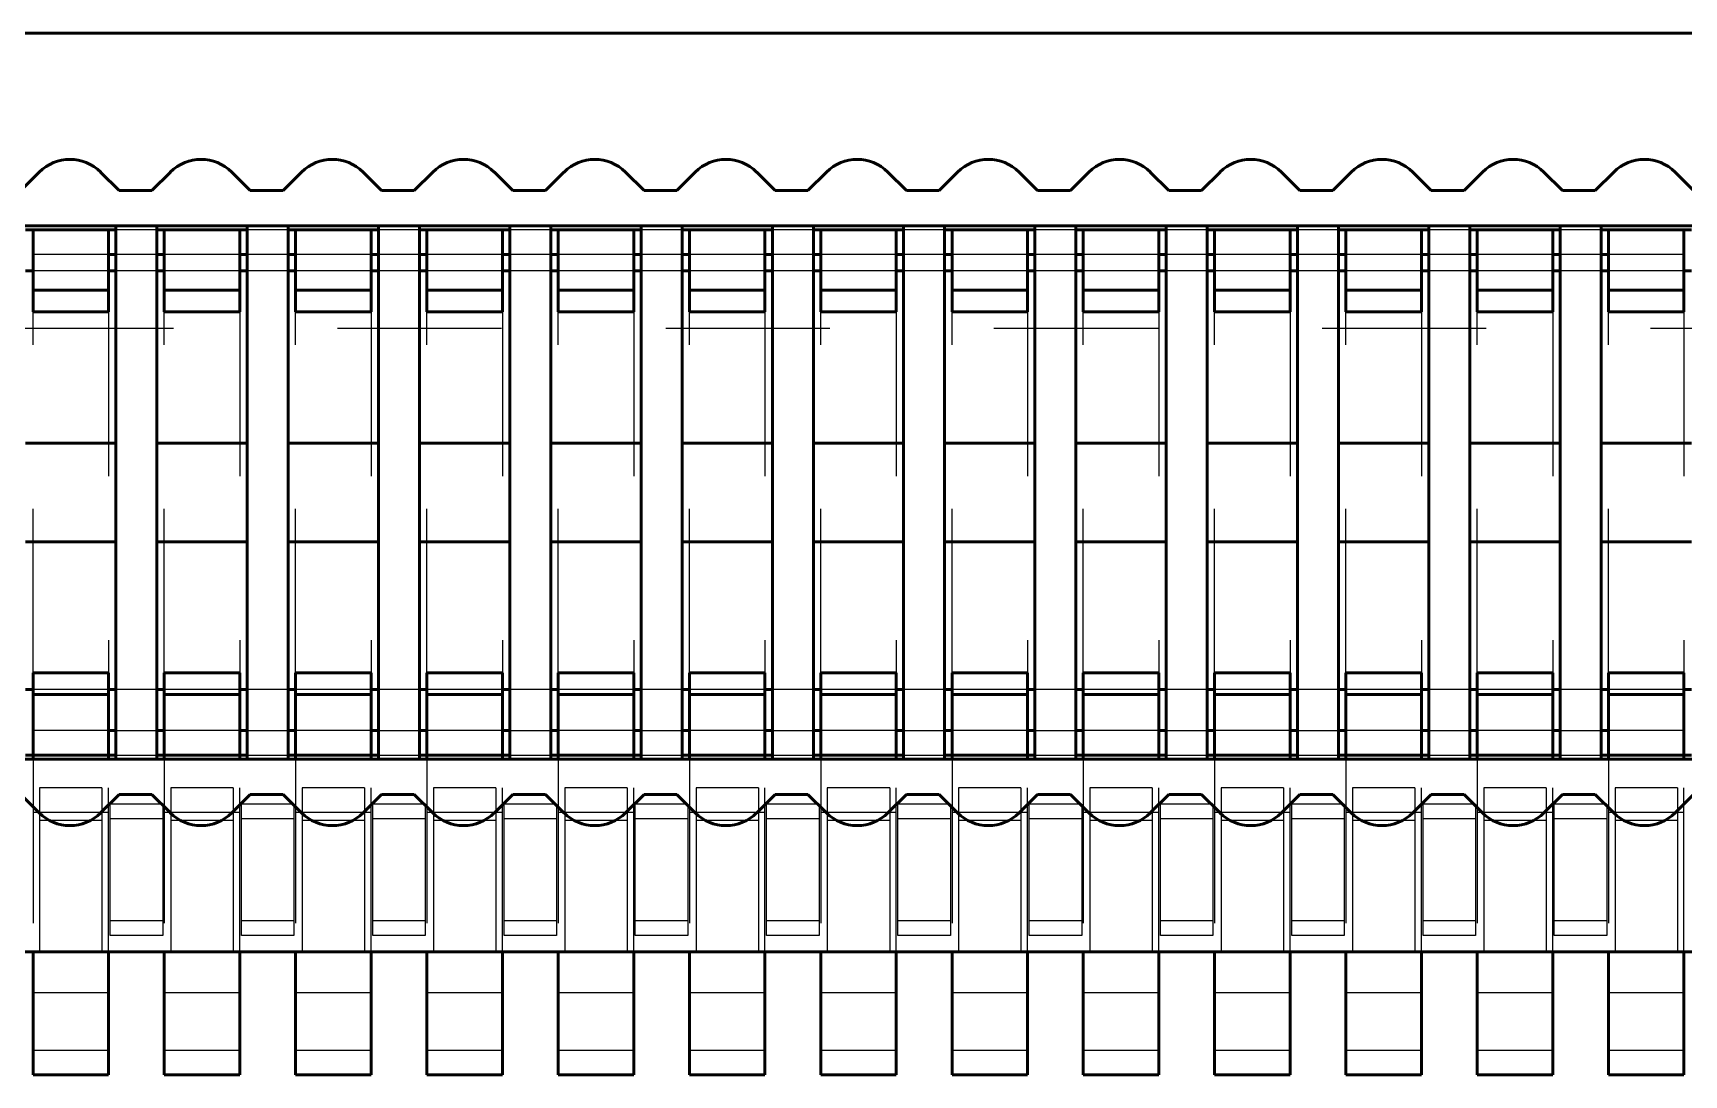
# Model space of a CAD drawing. Header units: millimetres. Extents: x -37 to 30.5, y -5.2 to 19.7.
# Drawn here: x -14.23 to -4.17, y -3.55 to 2.8 of the extents above; entities that cross this region are included whole.
import ezdxf

# ---------------------------------------------------------------- set-up
doc = ezdxf.new("R2010")
doc.units = ezdxf.units.MM
doc.linetypes.add('Dashed', pattern=[2, 1, -1])
for name, color, linetype, lineweight in [('AM_0', 7, 'Continuous', 50), ('AM_4', 3, 'Continuous', 25), ('AM_9', 6, 'Dashed', 25)]:
    doc.layers.add(name, color=color, linetype=linetype, lineweight=lineweight)

# ---------------------------------------------------------------- blocks, each defined once
blk = doc.blocks.new('1_ERM8_060_01_D_RA_pin_0_in_ERM8_060_01_L_D_RA_TR_0')
at = {"layer": 'AM_0'}
for p, q in [((-13.725, 1.6), (-14.275, 1.6)), ((-14.23, 1.1), (-14.23, 1.6)), ((-13.77, 1.6), (-13.77, 1.1)), ((-12.925, 1.6), (-13.475, 1.6)), ((-13.43, 1.1), (-13.43, 1.6)), ((-12.97, 1.6), (-12.97, 1.1)), ((-12.125, 1.6), (-12.675, 1.6)), ((-12.63, 1.1), (-12.63, 1.6)), ((-12.17, 1.6), (-12.17, 1.1)), ((-11.325, 1.6), (-11.875, 1.6)), ((-11.83, 1.1), (-11.83, 1.6)), ((-11.37, 1.6), (-11.37, 1.1)), ((-10.525, 1.6), (-11.075, 1.6)), ((-11.03, 1.1), (-11.03, 1.6)), ((-10.57, 1.6), (-10.57, 1.1)), ((-9.725, 1.6), (-10.275, 1.6)), ((-10.23, 1.1), (-10.23, 1.6)), ((-9.77, 1.6), (-9.77, 1.1)), ((-8.925, 1.6), (-9.475, 1.6)), ((-9.43, 1.1), (-9.43, 1.6)), ((-8.97, 1.6), (-8.97, 1.1)), ((-8.125, 1.6), (-8.675, 1.6)), ((-8.63, 1.1), (-8.63, 1.6)), ((-8.17, 1.6), (-8.17, 1.1)), ((-7.325, 1.6), (-7.875, 1.6)), ((-7.83, 1.1), (-7.83, 1.6)), ((-7.37, 1.6), (-7.37, 1.1)), ((-6.525, 1.6), (-7.075, 1.6)), ((-7.03, 1.1), (-7.03, 1.6)), ((-6.57, 1.6), (-6.57, 1.1)), ((-5.725, 1.6), (-6.275, 1.6)), ((-6.23, 1.1), (-6.23, 1.6)), ((-5.77, 1.6), (-5.77, 1.1)), ((-4.925, 1.6), (-5.475, 1.6)), ((-5.43, 1.1), (-5.43, 1.6)), ((-4.97, 1.6), (-4.97, 1.1)), ((-4.125, 1.6), (-4.675, 1.6)), ((-4.63, 1.1), (-4.63, 1.6)), ((-4.17, 1.6), (-4.17, 1.1)), ((-13.725, 1.45), (-13.77, 1.45)), ((-13.43, 1.45), (-13.475, 1.45)), ((-12.925, 1.45), (-12.97, 1.45)), ((-12.63, 1.45), (-12.675, 1.45)), ((-12.125, 1.45), (-12.17, 1.45)), ((-11.83, 1.45), (-11.875, 1.45)), ((-11.325, 1.45), (-11.37, 1.45)), ((-11.03, 1.45), (-11.075, 1.45)), ((-10.525, 1.45), (-10.57, 1.45)), ((-10.23, 1.45), (-10.275, 1.45)), ((-9.725, 1.45), (-9.77, 1.45)), ((-9.43, 1.45), (-9.475, 1.45)), ((-8.925, 1.45), (-8.97, 1.45)), ((-8.63, 1.45), (-8.675, 1.45)), ((-8.125, 1.45), (-8.17, 1.45)), ((-7.83, 1.45), (-7.875, 1.45)), ((-7.325, 1.45), (-7.37, 1.45)), ((-7.03, 1.45), (-7.075, 1.45)), ((-6.525, 1.45), (-6.57, 1.45)), ((-6.23, 1.45), (-6.275, 1.45)), ((-5.725, 1.45), (-5.77, 1.45)), ((-5.43, 1.45), (-5.475, 1.45)), ((-4.925, 1.45), (-4.97, 1.45)), ((-4.63, 1.45), (-4.675, 1.45)), ((-13.77, 1.232), (-14.23, 1.232)), ((-12.97, 1.232), (-13.43, 1.232)), ((-12.17, 1.232), (-12.63, 1.232)), ((-11.37, 1.232), (-11.83, 1.232)), ((-10.57, 1.232), (-11.03, 1.232)), ((-9.77, 1.232), (-10.23, 1.232)), ((-8.97, 1.232), (-9.43, 1.232)), ((-8.17, 1.232), (-8.63, 1.232)), ((-7.37, 1.232), (-7.83, 1.232)), ((-6.57, 1.232), (-7.03, 1.232)), ((-5.77, 1.232), (-6.23, 1.232)), ((-4.97, 1.232), (-5.43, 1.232)), ((-4.17, 1.232), (-4.63, 1.232)), ((-13.77, 1.1), (-14.23, 1.1)), ((-12.97, 1.1), (-13.43, 1.1)), ((-12.17, 1.1), (-12.63, 1.1)), ((-11.37, 1.1), (-11.83, 1.1)), ((-10.57, 1.1), (-11.03, 1.1)), ((-9.77, 1.1), (-10.23, 1.1)), ((-8.97, 1.1), (-9.43, 1.1)), ((-8.17, 1.1), (-8.63, 1.1)), ((-7.37, 1.1), (-7.83, 1.1)), ((-6.57, 1.1), (-7.03, 1.1)), ((-5.77, 1.1), (-6.23, 1.1)), ((-4.97, 1.1), (-5.43, 1.1)), ((-4.17, 1.1), (-4.63, 1.1)), ((-14.23, -1.625), (-14.23, -1.1)), ((-13.77, -1.1), (-14.23, -1.1)), ((-13.77, -1.1), (-13.77, -1.625)), ((-13.43, -1.625), (-13.43, -1.1)), ((-12.97, -1.1), (-13.43, -1.1)), ((-12.97, -1.1), (-12.97, -1.625)), ((-12.63, -1.625), (-12.63, -1.1)), ((-12.17, -1.1), (-12.63, -1.1)), ((-12.17, -1.1), (-12.17, -1.625)), ((-11.83, -1.625), (-11.83, -1.1)), ((-11.37, -1.1), (-11.83, -1.1)), ((-11.37, -1.1), (-11.37, -1.625)), ((-11.03, -1.625), (-11.03, -1.1)), ((-10.57, -1.1), (-11.03, -1.1)), ((-10.57, -1.1), (-10.57, -1.625)), ((-10.23, -1.625), (-10.23, -1.1)), ((-9.77, -1.1), (-10.23, -1.1)), ((-9.77, -1.1), (-9.77, -1.625)), ((-9.43, -1.625), (-9.43, -1.1)), ((-8.97, -1.1), (-9.43, -1.1)), ((-8.97, -1.1), (-8.97, -1.625)), ((-8.63, -1.625), (-8.63, -1.1)), ((-8.17, -1.1), (-8.63, -1.1)), ((-8.17, -1.1), (-8.17, -1.625)), ((-7.83, -1.625), (-7.83, -1.1)), ((-7.37, -1.1), (-7.83, -1.1)), ((-7.37, -1.1), (-7.37, -1.625)), ((-7.03, -1.625), (-7.03, -1.1)), ((-6.57, -1.1), (-7.03, -1.1)), ((-6.57, -1.1), (-6.57, -1.625)), ((-6.23, -1.625), (-6.23, -1.1)), ((-5.77, -1.1), (-6.23, -1.1)), ((-5.77, -1.1), (-5.77, -1.625)), ((-5.43, -1.625), (-5.43, -1.1)), ((-4.97, -1.1), (-5.43, -1.1)), ((-4.97, -1.1), (-4.97, -1.625)), ((-4.63, -1.625), (-4.63, -1.1)), ((-4.17, -1.1), (-4.63, -1.1)), ((-4.17, -1.1), (-4.17, -1.625)), ((-13.77, -1.232), (-14.23, -1.232)), ((-12.97, -1.232), (-13.43, -1.232)), ((-12.17, -1.232), (-12.63, -1.232)), ((-11.37, -1.232), (-11.83, -1.232)), ((-10.57, -1.232), (-11.03, -1.232)), ((-9.77, -1.232), (-10.23, -1.232)), ((-8.97, -1.232), (-9.43, -1.232)), ((-8.17, -1.232), (-8.63, -1.232)), ((-7.37, -1.232), (-7.83, -1.232)), ((-6.57, -1.232), (-7.03, -1.232)), ((-5.77, -1.232), (-6.23, -1.232)), ((-4.97, -1.232), (-5.43, -1.232)), ((-4.17, -1.232), (-4.63, -1.232)), ((-13.77, -1.45), (-13.725, -1.45)), ((-13.475, -1.45), (-13.43, -1.45)), ((-12.97, -1.45), (-12.925, -1.45)), ((-12.675, -1.45), (-12.63, -1.45)), ((-12.17, -1.45), (-12.125, -1.45)), ((-11.875, -1.45), (-11.83, -1.45)), ((-11.37, -1.45), (-11.325, -1.45)), ((-11.075, -1.45), (-11.03, -1.45)), ((-10.57, -1.45), (-10.525, -1.45)), ((-10.275, -1.45), (-10.23, -1.45)), ((-9.77, -1.45), (-9.725, -1.45)), ((-9.475, -1.45), (-9.43, -1.45)), ((-8.97, -1.45), (-8.925, -1.45)), ((-8.675, -1.45), (-8.63, -1.45)), ((-8.17, -1.45), (-8.125, -1.45)), ((-7.875, -1.45), (-7.83, -1.45)), ((-7.37, -1.45), (-7.325, -1.45)), ((-7.075, -1.45), (-7.03, -1.45)), ((-6.57, -1.45), (-6.525, -1.45)), ((-6.275, -1.45), (-6.23, -1.45)), ((-5.77, -1.45), (-5.725, -1.45)), ((-5.475, -1.45), (-5.43, -1.45)), ((-4.97, -1.45), (-4.925, -1.45)), ((-4.675, -1.45), (-4.63, -1.45)), ((-14.275, -1.6), (-13.725, -1.6)), ((-13.475, -1.6), (-12.925, -1.6)), ((-12.675, -1.6), (-12.125, -1.6)), ((-11.875, -1.6), (-11.325, -1.6)), ((-11.075, -1.6), (-10.525, -1.6)), ((-10.275, -1.6), (-9.725, -1.6)), ((-9.475, -1.6), (-8.925, -1.6)), ((-8.675, -1.6), (-8.125, -1.6)), ((-7.875, -1.6), (-7.325, -1.6)), ((-7.075, -1.6), (-6.525, -1.6)), ((-6.275, -1.6), (-5.725, -1.6)), ((-5.475, -1.6), (-4.925, -1.6)), ((-4.675, -1.6), (-4.125, -1.6)), ((-14.23, -3.55), (-14.23, -2.8)), ((-13.77, -2.8), (-13.77, -3.55)), ((-13.43, -3.55), (-13.43, -2.8)), ((-12.97, -2.8), (-12.97, -3.55)), ((-12.63, -3.55), (-12.63, -2.8)), ((-12.17, -2.8), (-12.17, -3.55)), ((-11.83, -3.55), (-11.83, -2.8)), ((-11.37, -2.8), (-11.37, -3.55)), ((-11.03, -3.55), (-11.03, -2.8)), ((-10.57, -2.8), (-10.57, -3.55)), ((-10.23, -3.55), (-10.23, -2.8)), ((-9.77, -2.8), (-9.77, -3.55)), ((-9.43, -3.55), (-9.43, -2.8)), ((-8.97, -2.8), (-8.97, -3.55)), ((-8.63, -3.55), (-8.63, -2.8)), ((-8.17, -2.8), (-8.17, -3.55)), ((-7.83, -3.55), (-7.83, -2.8)), ((-7.37, -2.8), (-7.37, -3.55)), ((-7.03, -3.55), (-7.03, -2.8)), ((-6.57, -2.8), (-6.57, -3.55)), ((-6.23, -3.55), (-6.23, -2.8)), ((-5.77, -2.8), (-5.77, -3.55)), ((-5.43, -3.55), (-5.43, -2.8)), ((-4.97, -2.8), (-4.97, -3.55)), ((-4.63, -3.55), (-4.63, -2.8)), ((-4.17, -2.8), (-4.17, -3.55)), ((-13.77, -3.55), (-14.23, -3.55)), ((-12.97, -3.55), (-13.43, -3.55)), ((-12.17, -3.55), (-12.63, -3.55)), ((-11.37, -3.55), (-11.83, -3.55)), ((-10.57, -3.55), (-11.03, -3.55)), ((-9.77, -3.55), (-10.23, -3.55)), ((-8.97, -3.55), (-9.43, -3.55)), ((-8.17, -3.55), (-8.63, -3.55)), ((-7.37, -3.55), (-7.83, -3.55)), ((-6.57, -3.55), (-7.03, -3.55)), ((-5.77, -3.55), (-6.23, -3.55)), ((-4.97, -3.55), (-5.43, -3.55)), ((-4.17, -3.55), (-4.63, -3.55))]:
    blk.add_line(p, q, dxfattribs=at)
at = {"layer": 'AM_4'}
for p, q in [((-13.77, -3.05), (-14.23, -3.05)), ((-12.97, -3.05), (-13.43, -3.05)), ((-12.17, -3.05), (-12.63, -3.05)), ((-11.37, -3.05), (-11.83, -3.05)), ((-10.57, -3.05), (-11.03, -3.05)), ((-9.77, -3.05), (-10.23, -3.05)), ((-8.97, -3.05), (-9.43, -3.05)), ((-8.17, -3.05), (-8.63, -3.05)), ((-7.37, -3.05), (-7.83, -3.05)), ((-6.57, -3.05), (-7.03, -3.05)), ((-5.77, -3.05), (-6.23, -3.05)), ((-4.97, -3.05), (-5.43, -3.05)), ((-4.17, -3.05), (-4.63, -3.05))]:
    blk.add_line(p, q, dxfattribs=at)
at = {"layer": 'AM_9'}
for p, q in [((-13.475, 1.6), (-13.725, 1.6)), ((-12.675, 1.6), (-12.925, 1.6)), ((-11.875, 1.6), (-12.125, 1.6)), ((-11.075, 1.6), (-11.325, 1.6)), ((-10.275, 1.6), (-10.525, 1.6)), ((-9.475, 1.6), (-9.725, 1.6)), ((-8.675, 1.6), (-8.925, 1.6)), ((-7.875, 1.6), (-8.125, 1.6)), ((-7.075, 1.6), (-7.325, 1.6)), ((-6.275, 1.6), (-6.525, 1.6)), ((-5.475, 1.6), (-5.725, 1.6)), ((-4.675, 1.6), (-4.925, 1.6)), ((-13.77, 1.45), (-14.23, 1.45)), ((-13.475, 1.45), (-13.725, 1.45)), ((-12.97, 1.45), (-13.43, 1.45)), ((-12.675, 1.45), (-12.925, 1.45)), ((-12.17, 1.45), (-12.63, 1.45)), ((-11.875, 1.45), (-12.125, 1.45)), ((-11.37, 1.45), (-11.83, 1.45)), ((-11.075, 1.45), (-11.325, 1.45)), ((-10.57, 1.45), (-11.03, 1.45)), ((-10.275, 1.45), (-10.525, 1.45)), ((-9.77, 1.45), (-10.23, 1.45)), ((-9.475, 1.45), (-9.725, 1.45)), ((-8.97, 1.45), (-9.43, 1.45)), ((-8.675, 1.45), (-8.925, 1.45)), ((-8.17, 1.45), (-8.63, 1.45)), ((-7.875, 1.45), (-8.125, 1.45)), ((-7.37, 1.45), (-7.83, 1.45)), ((-7.075, 1.45), (-7.325, 1.45)), ((-6.57, 1.45), (-7.03, 1.45)), ((-6.275, 1.45), (-6.525, 1.45)), ((-5.77, 1.45), (-6.23, 1.45)), ((-5.475, 1.45), (-5.725, 1.45)), ((-4.97, 1.45), (-5.43, 1.45)), ((-4.675, 1.45), (-4.925, 1.45)), ((-4.17, 1.45), (-4.63, 1.45)), ((-14.23, -1.1), (-14.23, 1.1)), ((-13.77, 1.1), (-13.77, -1.1)), ((-13.43, -1.1), (-13.43, 1.1)), ((-12.97, 1.1), (-12.97, -1.1)), ((-12.63, -1.1), (-12.63, 1.1)), ((-12.17, 1.1), (-12.17, -1.1)), ((-11.83, -1.1), (-11.83, 1.1)), ((-11.37, 1.1), (-11.37, -1.1)), ((-11.03, -1.1), (-11.03, 1.1)), ((-10.57, 1.1), (-10.57, -1.1)), ((-10.23, -1.1), (-10.23, 1.1)), ((-9.77, 1.1), (-9.77, -1.1)), ((-9.43, -1.1), (-9.43, 1.1)), ((-8.97, 1.1), (-8.97, -1.1)), ((-8.63, -1.1), (-8.63, 1.1)), ((-8.17, 1.1), (-8.17, -1.1)), ((-7.83, -1.1), (-7.83, 1.1)), ((-7.37, 1.1), (-7.37, -1.1)), ((-7.03, -1.1), (-7.03, 1.1)), ((-6.57, 1.1), (-6.57, -1.1)), ((-6.23, -1.1), (-6.23, 1.1)), ((-5.77, 1.1), (-5.77, -1.1)), ((-5.43, -1.1), (-5.43, 1.1)), ((-4.97, 1.1), (-4.97, -1.1)), ((-4.63, -1.1), (-4.63, 1.1)), ((-4.17, 1.1), (-4.17, -1.1)), ((-13.77, -1.45), (-14.23, -1.45)), ((-13.725, -1.45), (-13.475, -1.45)), ((-12.97, -1.45), (-13.43, -1.45)), ((-12.925, -1.45), (-12.675, -1.45)), ((-12.17, -1.45), (-12.63, -1.45)), ((-12.125, -1.45), (-11.875, -1.45)), ((-11.37, -1.45), (-11.83, -1.45)), ((-11.325, -1.45), (-11.075, -1.45)), ((-10.57, -1.45), (-11.03, -1.45)), ((-10.525, -1.45), (-10.275, -1.45)), ((-9.77, -1.45), (-10.23, -1.45)), ((-9.725, -1.45), (-9.475, -1.45)), ((-8.97, -1.45), (-9.43, -1.45)), ((-8.925, -1.45), (-8.675, -1.45)), ((-8.17, -1.45), (-8.63, -1.45)), ((-8.125, -1.45), (-7.875, -1.45)), ((-7.37, -1.45), (-7.83, -1.45)), ((-7.325, -1.45), (-7.075, -1.45)), ((-6.57, -1.45), (-7.03, -1.45)), ((-6.525, -1.45), (-6.275, -1.45)), ((-5.77, -1.45), (-6.23, -1.45)), ((-5.725, -1.45), (-5.475, -1.45)), ((-4.97, -1.45), (-5.43, -1.45)), ((-4.925, -1.45), (-4.675, -1.45)), ((-4.17, -1.45), (-4.63, -1.45)), ((-13.725, -1.6), (-13.475, -1.6)), ((-12.925, -1.6), (-12.675, -1.6)), ((-12.125, -1.6), (-11.875, -1.6)), ((-11.325, -1.6), (-11.075, -1.6)), ((-10.525, -1.6), (-10.275, -1.6)), ((-9.725, -1.6), (-9.475, -1.6)), ((-8.925, -1.6), (-8.675, -1.6)), ((-8.125, -1.6), (-7.875, -1.6)), ((-7.325, -1.6), (-7.075, -1.6)), ((-6.525, -1.6), (-6.275, -1.6)), ((-5.725, -1.6), (-5.475, -1.6)), ((-4.925, -1.6), (-4.675, -1.6)), ((-14.23, -1.625), (-14.23, -2.8)), ((-13.77, -2.8), (-13.77, -1.625)), ((-13.43, -1.625), (-13.43, -2.8)), ((-12.97, -2.8), (-12.97, -1.625)), ((-12.63, -1.625), (-12.63, -2.8)), ((-12.17, -2.8), (-12.17, -1.625)), ((-11.83, -1.625), (-11.83, -2.8)), ((-11.37, -2.8), (-11.37, -1.625)), ((-11.03, -1.625), (-11.03, -2.8)), ((-10.57, -2.8), (-10.57, -1.625)), ((-10.23, -1.625), (-10.23, -2.8)), ((-9.77, -2.8), (-9.77, -1.625)), ((-9.43, -1.625), (-9.43, -2.8)), ((-8.97, -2.8), (-8.97, -1.625)), ((-8.63, -1.625), (-8.63, -2.8)), ((-8.17, -2.8), (-8.17, -1.625)), ((-7.83, -1.625), (-7.83, -2.8)), ((-7.37, -2.8), (-7.37, -1.625)), ((-7.03, -1.625), (-7.03, -2.8)), ((-6.57, -2.8), (-6.57, -1.625)), ((-6.23, -1.625), (-6.23, -2.8)), ((-5.77, -2.8), (-5.77, -1.625)), ((-5.43, -1.625), (-5.43, -2.8)), ((-4.97, -2.8), (-4.97, -1.625)), ((-4.63, -1.625), (-4.63, -2.8)), ((-4.17, -2.8), (-4.17, -1.625)), ((-13.77, -1.95), (-14.23, -1.95)), ((-12.97, -1.95), (-13.43, -1.95)), ((-12.17, -1.95), (-12.63, -1.95)), ((-11.37, -1.95), (-11.83, -1.95)), ((-10.57, -1.95), (-11.03, -1.95)), ((-9.77, -1.95), (-10.23, -1.95)), ((-8.97, -1.95), (-9.43, -1.95)), ((-8.17, -1.95), (-8.63, -1.95)), ((-7.37, -1.95), (-7.83, -1.95)), ((-6.57, -1.95), (-7.03, -1.95)), ((-5.77, -1.95), (-6.23, -1.95)), ((-4.97, -1.95), (-5.43, -1.95)), ((-4.17, -1.95), (-4.63, -1.95)), ((-13.77, -3.4), (-14.23, -3.4)), ((-12.97, -3.4), (-13.43, -3.4)), ((-12.17, -3.4), (-12.63, -3.4)), ((-11.37, -3.4), (-11.83, -3.4)), ((-10.57, -3.4), (-11.03, -3.4)), ((-9.77, -3.4), (-10.23, -3.4)), ((-8.97, -3.4), (-9.43, -3.4)), ((-8.17, -3.4), (-8.63, -3.4)), ((-7.37, -3.4), (-7.83, -3.4)), ((-6.57, -3.4), (-7.03, -3.4)), ((-5.77, -3.4), (-6.23, -3.4)), ((-4.97, -3.4), (-5.43, -3.4)), ((-4.17, -3.4), (-4.63, -3.4))]:
    blk.add_line(p, q, dxfattribs=at)
blk = doc.blocks.new('2_ERM8_060_01_D_RA_TR_terminal_0_in_ERM8_060_01_L_D_RA_TR_0')
at = {"layer": 'AM_0'}
for p, q in [((30.5, 2.8), (-30.5, 2.8)), ((-14.305, 1.84), (-14.193, 1.952)), ((-13.818, 1.952), (-13.706, 1.84)), ((-13.506, 1.84), (-13.393, 1.952)), ((-13.018, 1.952), (-12.906, 1.84)), ((-12.706, 1.84), (-12.594, 1.952)), ((-12.219, 1.952), (-12.107, 1.84)), ((-11.907, 1.84), (-11.794, 1.952)), ((-11.419, 1.952), (-11.307, 1.84)), ((-11.107, 1.84), (-10.995, 1.952)), ((-10.62, 1.952), (-10.507, 1.84)), ((-10.307, 1.84), (-10.195, 1.952)), ((-9.82, 1.952), (-9.708, 1.84)), ((-9.508, 1.84), (-9.396, 1.952)), ((-9.021, 1.952), (-8.908, 1.84)), ((-8.708, 1.84), (-8.596, 1.952)), ((-8.221, 1.952), (-8.109, 1.84)), ((-7.909, 1.84), (-7.796, 1.952)), ((-7.422, 1.952), (-7.309, 1.84)), ((-7.109, 1.84), (-6.997, 1.952)), ((-6.622, 1.952), (-6.51, 1.84)), ((-6.31, 1.84), (-6.197, 1.952)), ((-5.823, 1.952), (-5.71, 1.84)), ((-5.51, 1.84), (-5.398, 1.952)), ((-5.023, 1.952), (-4.911, 1.84)), ((-4.711, 1.84), (-4.598, 1.952)), ((-4.224, 1.952), (-4.111, 1.84)), ((-13.706, 1.84), (-13.506, 1.84)), ((-12.906, 1.84), (-12.706, 1.84)), ((-12.107, 1.84), (-11.907, 1.84)), ((-11.307, 1.84), (-11.107, 1.84)), ((-10.507, 1.84), (-10.307, 1.84)), ((-9.708, 1.84), (-9.508, 1.84)), ((-8.908, 1.84), (-8.708, 1.84)), ((-8.109, 1.84), (-7.909, 1.84)), ((-7.309, 1.84), (-7.109, 1.84)), ((-6.51, 1.84), (-6.31, 1.84)), ((-5.71, 1.84), (-5.51, 1.84)), ((-4.911, 1.84), (-4.711, 1.84)), ((26.125, 1.625), (-26.125, 1.625)), ((-13.725, -1.625), (-13.725, 1.625)), ((-13.475, 1.625), (-13.475, -1.625)), ((-12.925, -1.625), (-12.925, 1.625)), ((-12.675, 1.625), (-12.675, -1.625)), ((-12.125, -1.625), (-12.125, 1.625)), ((-11.875, 1.625), (-11.875, -1.625)), ((-11.325, -1.625), (-11.325, 1.625)), ((-11.075, 1.625), (-11.075, -1.625)), ((-10.525, -1.625), (-10.525, 1.625)), ((-10.275, 1.625), (-10.275, -1.625)), ((-9.725, -1.625), (-9.725, 1.625)), ((-9.475, 1.625), (-9.475, -1.625)), ((-8.925, -1.625), (-8.925, 1.625)), ((-8.675, 1.625), (-8.675, -1.625)), ((-8.125, -1.625), (-8.125, 1.625)), ((-7.875, 1.625), (-7.875, -1.625)), ((-7.325, -1.625), (-7.325, 1.625)), ((-7.075, 1.625), (-7.075, -1.625)), ((-6.525, -1.625), (-6.525, 1.625)), ((-6.275, 1.625), (-6.275, -1.625)), ((-5.725, -1.625), (-5.725, 1.625)), ((-5.475, 1.625), (-5.475, -1.625)), ((-4.925, -1.625), (-4.925, 1.625)), ((-4.675, 1.625), (-4.675, -1.625)), ((-14.23, 1.35), (-14.275, 1.35)), ((-13.725, 1.35), (-13.77, 1.35)), ((-13.43, 1.35), (-13.475, 1.35)), ((-12.925, 1.35), (-12.97, 1.35)), ((-12.63, 1.35), (-12.675, 1.35)), ((-12.125, 1.35), (-12.17, 1.35)), ((-11.83, 1.35), (-11.875, 1.35)), ((-11.325, 1.35), (-11.37, 1.35)), ((-11.03, 1.35), (-11.075, 1.35)), ((-10.525, 1.35), (-10.57, 1.35)), ((-10.23, 1.35), (-10.275, 1.35)), ((-9.725, 1.35), (-9.77, 1.35)), ((-9.43, 1.35), (-9.475, 1.35)), ((-8.925, 1.35), (-8.97, 1.35)), ((-8.63, 1.35), (-8.675, 1.35)), ((-8.125, 1.35), (-8.17, 1.35)), ((-7.83, 1.35), (-7.875, 1.35)), ((-7.325, 1.35), (-7.37, 1.35)), ((-7.03, 1.35), (-7.075, 1.35)), ((-6.525, 1.35), (-6.57, 1.35)), ((-6.23, 1.35), (-6.275, 1.35)), ((-5.725, 1.35), (-5.77, 1.35)), ((-5.43, 1.35), (-5.475, 1.35)), ((-4.925, 1.35), (-4.97, 1.35)), ((-4.63, 1.35), (-4.675, 1.35)), ((-4.125, 1.35), (-4.17, 1.35)), ((-13.725, 0.3), (-14.275, 0.3)), ((-12.925, 0.3), (-13.475, 0.3)), ((-12.125, 0.3), (-12.675, 0.3)), ((-11.325, 0.3), (-11.875, 0.3)), ((-10.525, 0.3), (-11.075, 0.3)), ((-9.725, 0.3), (-10.275, 0.3)), ((-8.925, 0.3), (-9.475, 0.3)), ((-8.125, 0.3), (-8.675, 0.3)), ((-7.325, 0.3), (-7.875, 0.3)), ((-6.525, 0.3), (-7.075, 0.3)), ((-5.725, 0.3), (-6.275, 0.3)), ((-4.925, 0.3), (-5.475, 0.3)), ((-4.125, 0.3), (-4.675, 0.3)), ((-13.725, -0.3), (-14.275, -0.3)), ((-12.925, -0.3), (-13.475, -0.3)), ((-12.125, -0.3), (-12.675, -0.3)), ((-11.325, -0.3), (-11.875, -0.3)), ((-10.525, -0.3), (-11.075, -0.3)), ((-9.725, -0.3), (-10.275, -0.3)), ((-8.925, -0.3), (-9.475, -0.3)), ((-8.125, -0.3), (-8.675, -0.3)), ((-7.325, -0.3), (-7.875, -0.3)), ((-6.525, -0.3), (-7.075, -0.3)), ((-5.725, -0.3), (-6.275, -0.3)), ((-4.925, -0.3), (-5.475, -0.3)), ((-4.125, -0.3), (-4.675, -0.3)), ((-14.23, -1.2), (-14.275, -1.2)), ((-13.725, -1.2), (-13.77, -1.2)), ((-13.43, -1.2), (-13.475, -1.2)), ((-12.925, -1.2), (-12.97, -1.2)), ((-12.63, -1.2), (-12.675, -1.2)), ((-12.125, -1.2), (-12.17, -1.2)), ((-11.83, -1.2), (-11.875, -1.2)), ((-11.325, -1.2), (-11.37, -1.2)), ((-11.03, -1.2), (-11.075, -1.2)), ((-10.525, -1.2), (-10.57, -1.2)), ((-10.23, -1.2), (-10.275, -1.2)), ((-9.725, -1.2), (-9.77, -1.2)), ((-9.43, -1.2), (-9.475, -1.2)), ((-8.925, -1.2), (-8.97, -1.2)), ((-8.63, -1.2), (-8.675, -1.2)), ((-8.125, -1.2), (-8.17, -1.2)), ((-7.83, -1.2), (-7.875, -1.2)), ((-7.325, -1.2), (-7.37, -1.2)), ((-7.03, -1.2), (-7.075, -1.2)), ((-6.525, -1.2), (-6.57, -1.2)), ((-6.23, -1.2), (-6.275, -1.2)), ((-5.725, -1.2), (-5.77, -1.2)), ((-5.43, -1.2), (-5.475, -1.2)), ((-4.925, -1.2), (-4.97, -1.2)), ((-4.63, -1.2), (-4.675, -1.2)), ((-4.125, -1.2), (-4.17, -1.2)), ((25.242, -1.625), (-25.242, -1.625)), ((-14.193, -1.952), (-14.305, -1.84)), ((-13.706, -1.84), (-13.818, -1.952)), ((-13.506, -1.84), (-13.706, -1.84)), ((-13.393, -1.952), (-13.506, -1.84)), ((-12.906, -1.84), (-13.018, -1.952)), ((-12.706, -1.84), (-12.906, -1.84)), ((-12.594, -1.952), (-12.706, -1.84)), ((-12.107, -1.84), (-12.219, -1.952)), ((-11.907, -1.84), (-12.107, -1.84)), ((-11.794, -1.952), (-11.907, -1.84)), ((-11.307, -1.84), (-11.419, -1.952)), ((-11.107, -1.84), (-11.307, -1.84)), ((-10.995, -1.952), (-11.107, -1.84)), ((-10.507, -1.84), (-10.62, -1.952)), ((-10.307, -1.84), (-10.507, -1.84)), ((-10.195, -1.952), (-10.307, -1.84)), ((-9.708, -1.84), (-9.82, -1.952)), ((-9.508, -1.84), (-9.708, -1.84)), ((-9.396, -1.952), (-9.508, -1.84)), ((-8.908, -1.84), (-9.021, -1.952)), ((-8.708, -1.84), (-8.908, -1.84)), ((-8.596, -1.952), (-8.708, -1.84)), ((-8.109, -1.84), (-8.221, -1.952)), ((-7.909, -1.84), (-8.109, -1.84)), ((-7.796, -1.952), (-7.909, -1.84)), ((-7.309, -1.84), (-7.422, -1.952)), ((-7.109, -1.84), (-7.309, -1.84)), ((-6.997, -1.952), (-7.109, -1.84)), ((-6.51, -1.84), (-6.622, -1.952)), ((-6.31, -1.84), (-6.51, -1.84)), ((-6.197, -1.952), (-6.31, -1.84)), ((-5.71, -1.84), (-5.823, -1.952)), ((-5.51, -1.84), (-5.71, -1.84)), ((-5.398, -1.952), (-5.51, -1.84)), ((-4.911, -1.84), (-5.023, -1.952)), ((-4.711, -1.84), (-4.911, -1.84)), ((-4.598, -1.952), (-4.711, -1.84)), ((-4.111, -1.84), (-4.224, -1.952)), ((-23.985, -2.8), (23.985, -2.8))]:
    blk.add_line(p, q, dxfattribs=at)
for centre, start, end in [((-14.005, 1.765), 45, 135), ((-13.206, 1.765), 45, 135), ((-12.406, 1.765), 45, 135), ((-11.607, 1.765), 45, 135), ((-10.807, 1.765), 45, 135), ((-10.008, 1.765), 45, 135), ((-9.208, 1.765), 45, 135), ((-8.409, 1.765), 45, 135), ((-7.609, 1.765), 45, 135), ((-6.81, 1.765), 45, 135), ((-6.01, 1.765), 45, 135), ((-5.211, 1.765), 45, 135), ((-4.411, 1.765), 45, 135), ((-14.005, -1.765), 225, 315), ((-13.206, -1.765), 225, 315), ((-12.406, -1.765), 225, 315), ((-11.607, -1.765), 225, 315), ((-10.807, -1.765), 225, 315), ((-10.008, -1.765), 225, 315), ((-9.208, -1.765), 225, 315), ((-8.409, -1.765), 225, 315), ((-7.609, -1.765), 225, 315), ((-6.81, -1.765), 225, 315), ((-6.01, -1.765), 225, 315), ((-5.211, -1.765), 225, 315), ((-4.411, -1.765), 225, 315)]:
    blk.add_arc(centre, 0.265, start, end, dxfattribs=at)
at = {"layer": 'AM_9'}
for p, q in [((-13.77, 1.35), (-14.23, 1.35)), ((-13.475, 1.35), (-13.725, 1.35)), ((-12.97, 1.35), (-13.43, 1.35)), ((-12.675, 1.35), (-12.925, 1.35)), ((-12.17, 1.35), (-12.63, 1.35)), ((-11.875, 1.35), (-12.125, 1.35)), ((-11.37, 1.35), (-11.83, 1.35)), ((-11.075, 1.35), (-11.325, 1.35)), ((-10.57, 1.35), (-11.03, 1.35)), ((-10.275, 1.35), (-10.525, 1.35)), ((-9.77, 1.35), (-10.23, 1.35)), ((-9.475, 1.35), (-9.725, 1.35)), ((-8.97, 1.35), (-9.43, 1.35)), ((-8.675, 1.35), (-8.925, 1.35)), ((-8.17, 1.35), (-8.63, 1.35)), ((-7.875, 1.35), (-8.125, 1.35)), ((-7.37, 1.35), (-7.83, 1.35)), ((-7.075, 1.35), (-7.325, 1.35)), ((-6.57, 1.35), (-7.03, 1.35)), ((-6.275, 1.35), (-6.525, 1.35)), ((-5.77, 1.35), (-6.23, 1.35)), ((-5.475, 1.35), (-5.725, 1.35)), ((-4.97, 1.35), (-5.43, 1.35)), ((-4.675, 1.35), (-4.925, 1.35)), ((-4.17, 1.35), (-4.63, 1.35)), ((24.625, 1), (-24.625, 1)), ((-13.77, -1.2), (-14.23, -1.2)), ((-13.475, -1.2), (-13.725, -1.2)), ((-12.97, -1.2), (-13.43, -1.2)), ((-12.675, -1.2), (-12.925, -1.2)), ((-12.17, -1.2), (-12.63, -1.2)), ((-11.875, -1.2), (-12.125, -1.2)), ((-11.37, -1.2), (-11.83, -1.2)), ((-11.075, -1.2), (-11.325, -1.2)), ((-10.57, -1.2), (-11.03, -1.2)), ((-10.275, -1.2), (-10.525, -1.2)), ((-9.77, -1.2), (-10.23, -1.2)), ((-9.475, -1.2), (-9.725, -1.2)), ((-8.97, -1.2), (-9.43, -1.2)), ((-8.675, -1.2), (-8.925, -1.2)), ((-8.17, -1.2), (-8.63, -1.2)), ((-7.875, -1.2), (-8.125, -1.2)), ((-7.37, -1.2), (-7.83, -1.2)), ((-7.075, -1.2), (-7.325, -1.2)), ((-6.57, -1.2), (-7.03, -1.2)), ((-6.275, -1.2), (-6.525, -1.2)), ((-5.77, -1.2), (-6.23, -1.2)), ((-5.475, -1.2), (-5.725, -1.2)), ((-4.97, -1.2), (-5.43, -1.2)), ((-4.675, -1.2), (-4.925, -1.2)), ((-4.17, -1.2), (-4.63, -1.2)), ((-13.81, -1.8), (-14.19, -1.8)), ((-14.19, -1.8), (-14.19, -2.8)), ((-13.81, -1.8), (-13.81, -2.8)), ((-13.39, -1.8), (-13.39, -2.8)), ((-13.01, -1.8), (-13.39, -1.8)), ((-13.01, -1.8), (-13.01, -2.8)), ((-12.21, -1.8), (-12.59, -1.8)), ((-12.59, -1.8), (-12.59, -2.8)), ((-12.21, -1.8), (-12.21, -2.8)), ((-11.41, -1.8), (-11.79, -1.8)), ((-11.79, -1.8), (-11.79, -2.8)), ((-11.41, -1.8), (-11.41, -2.8)), ((-10.61, -1.8), (-10.99, -1.8)), ((-10.99, -1.8), (-10.99, -2.8)), ((-10.61, -1.8), (-10.61, -2.8)), ((-9.81, -1.8), (-10.19, -1.8)), ((-10.19, -1.8), (-10.19, -2.8)), ((-9.81, -1.8), (-9.81, -2.8)), ((-9.01, -1.8), (-9.39, -1.8)), ((-9.39, -1.8), (-9.39, -2.8)), ((-9.01, -1.8), (-9.01, -2.8)), ((-8.21, -1.8), (-8.59, -1.8)), ((-8.59, -1.8), (-8.59, -2.8)), ((-8.21, -1.8), (-8.21, -2.8)), ((-7.79, -1.8), (-7.79, -2.8)), ((-7.41, -1.8), (-7.79, -1.8)), ((-7.41, -1.8), (-7.41, -2.8)), ((-6.61, -1.8), (-6.99, -1.8)), ((-6.99, -1.8), (-6.99, -2.8)), ((-6.61, -1.8), (-6.61, -2.8)), ((-5.81, -1.8), (-6.19, -1.8)), ((-6.19, -1.8), (-6.19, -2.8)), ((-5.81, -1.8), (-5.81, -2.8)), ((-5.01, -1.8), (-5.39, -1.8)), ((-5.39, -1.8), (-5.39, -2.8)), ((-5.01, -1.8), (-5.01, -2.8)), ((-4.21, -1.8), (-4.59, -1.8)), ((-4.59, -1.8), (-4.59, -2.8)), ((-4.21, -1.8), (-4.21, -2.8)), ((-13.76, -2.7), (-13.76, -1.9)), ((-13.44, -1.9), (-13.76, -1.9)), ((-13.44, -1.9), (-13.44, -2.7)), ((-12.96, -2.7), (-12.96, -1.9)), ((-12.64, -1.9), (-12.96, -1.9)), ((-12.64, -1.9), (-12.64, -2.7)), ((-12.16, -2.7), (-12.16, -1.9)), ((-11.84, -1.9), (-12.16, -1.9)), ((-11.84, -1.9), (-11.84, -2.7)), ((-11.36, -2.7), (-11.36, -1.9)), ((-11.04, -1.9), (-11.36, -1.9)), ((-11.04, -1.9), (-11.04, -2.7)), ((-10.56, -2.7), (-10.56, -1.9)), ((-10.24, -1.9), (-10.56, -1.9)), ((-10.24, -1.9), (-10.24, -2.7)), ((-9.76, -2.7), (-9.76, -1.9)), ((-9.44, -1.9), (-9.76, -1.9)), ((-9.44, -1.9), (-9.44, -2.7)), ((-8.96, -2.7), (-8.96, -1.9)), ((-8.64, -1.9), (-8.96, -1.9)), ((-8.64, -1.9), (-8.64, -2.7)), ((-8.16, -2.7), (-8.16, -1.9)), ((-7.84, -1.9), (-8.16, -1.9)), ((-7.84, -1.9), (-7.84, -2.7)), ((-7.36, -2.7), (-7.36, -1.9)), ((-7.04, -1.9), (-7.36, -1.9)), ((-7.04, -1.9), (-7.04, -2.7)), ((-6.56, -2.7), (-6.56, -1.9)), ((-6.24, -1.9), (-6.56, -1.9)), ((-6.24, -1.9), (-6.24, -2.7)), ((-5.44, -1.9), (-5.76, -1.9)), ((-5.76, -2.7), (-5.76, -1.9)), ((-5.44, -1.9), (-5.44, -2.7)), ((-4.64, -1.9), (-4.96, -1.9)), ((-4.96, -2.7), (-4.96, -1.9)), ((-4.64, -1.9), (-4.64, -2.7)), ((-13.81, -2), (-14.19, -2)), ((-13.44, -1.989), (-13.76, -1.989)), ((-13.01, -2), (-13.39, -2)), ((-12.64, -1.989), (-12.96, -1.989)), ((-12.21, -2), (-12.59, -2)), ((-11.84, -1.989), (-12.16, -1.989)), ((-11.41, -2), (-11.79, -2)), ((-11.04, -1.989), (-11.36, -1.989)), ((-10.61, -2), (-10.99, -2)), ((-10.24, -1.989), (-10.56, -1.989)), ((-9.81, -2), (-10.19, -2)), ((-9.44, -1.989), (-9.76, -1.989)), ((-9.01, -2), (-9.39, -2)), ((-8.64, -1.989), (-8.96, -1.989)), ((-8.21, -2), (-8.59, -2)), ((-7.84, -1.989), (-8.16, -1.989)), ((-7.41, -2), (-7.79, -2)), ((-7.04, -1.989), (-7.36, -1.989)), ((-6.61, -2), (-6.99, -2)), ((-6.24, -1.989), (-6.56, -1.989)), ((-5.81, -2), (-6.19, -2)), ((-5.44, -1.989), (-5.76, -1.989)), ((-5.01, -2), (-5.39, -2)), ((-4.64, -1.989), (-4.96, -1.989)), ((-4.21, -2), (-4.59, -2)), ((-13.44, -2.611), (-13.76, -2.611)), ((-12.64, -2.611), (-12.96, -2.611)), ((-11.84, -2.611), (-12.16, -2.611)), ((-11.04, -2.611), (-11.36, -2.611)), ((-10.24, -2.611), (-10.56, -2.611)), ((-9.44, -2.611), (-9.76, -2.611)), ((-8.64, -2.611), (-8.96, -2.611)), ((-7.84, -2.611), (-8.16, -2.611)), ((-7.04, -2.611), (-7.36, -2.611)), ((-6.24, -2.611), (-6.56, -2.611)), ((-5.44, -2.611), (-5.76, -2.611)), ((-4.64, -2.611), (-4.96, -2.611)), ((-13.44, -2.7), (-13.76, -2.7)), ((-12.64, -2.7), (-12.96, -2.7)), ((-11.84, -2.7), (-12.16, -2.7)), ((-11.04, -2.7), (-11.36, -2.7)), ((-10.24, -2.7), (-10.56, -2.7)), ((-9.44, -2.7), (-9.76, -2.7)), ((-8.64, -2.7), (-8.96, -2.7)), ((-7.84, -2.7), (-8.16, -2.7)), ((-7.04, -2.7), (-7.36, -2.7)), ((-6.24, -2.7), (-6.56, -2.7)), ((-5.44, -2.7), (-5.76, -2.7)), ((-4.64, -2.7), (-4.96, -2.7))]:
    blk.add_line(p, q, dxfattribs=at)

msp = doc.modelspace()

# ---------------------------------------------------------------- block references
for name in ['2_ERM8_060_01_D_RA_TR_terminal_0_in_ERM8_060_01_L_D_RA_TR_0', '1_ERM8_060_01_D_RA_pin_0_in_ERM8_060_01_L_D_RA_TR_0']:
    msp.add_blockref(name, (0, 0))

doc.saveas('drawing.dxf')
